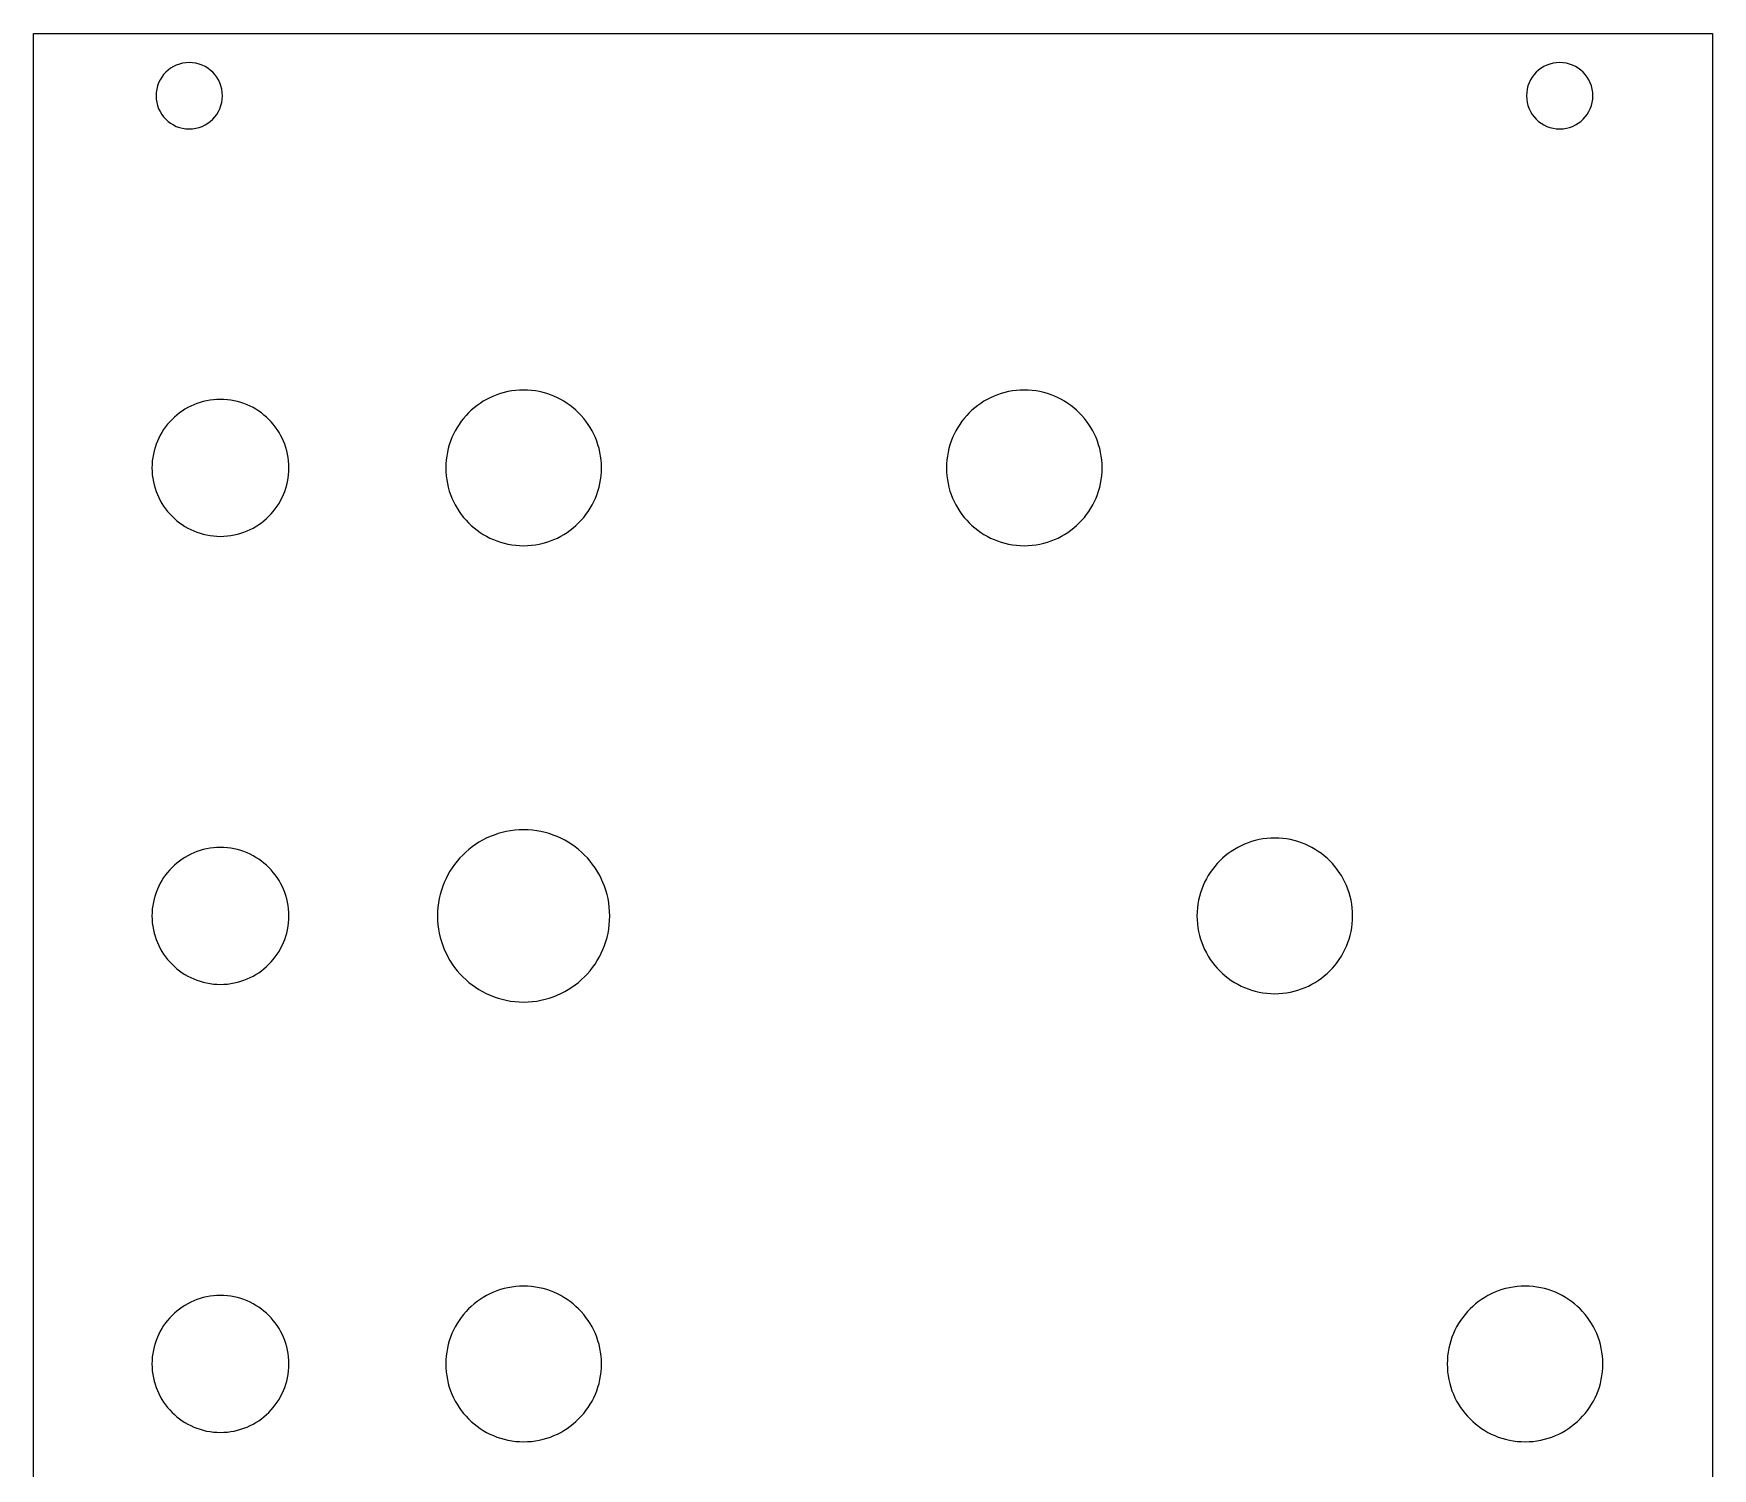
# Model space of a CAD drawing. Extents: x 63 to 144, y 84 to 213.
# Drawn here: x 62.7 to 143.6, y 143.4 to 212.6 of the extents above; entities that cross this region are included whole.
import ezdxf

# ---------------------------------------------------------------- set-up
doc = ezdxf.new("R2010")
doc.units = 0
doc.layers.add('Edge.Cuts', color=7, linetype='CONTINUOUS')

msp = doc.modelspace()

# ---------------------------------------------------------------- linework, layer by layer
at = {"layer": 'Edge.Cuts', "color": 1}
for points in [[(143.640172, 84.080501), (62.740314, 84.080501), (62.740314, 212.580194), (143.640172, 212.580194)], [(68.639797, 209.582291), (68.64806, 209.418689), (68.67231, 209.259812), (68.711744, 209.106462), (68.765557, 208.959445), (68.832944, 208.819569), (68.913101, 208.687631), (69.005221, 208.564441), (69.108504, 208.450804), (69.222144, 208.347518), (69.345334, 208.255398), (69.477272, 208.17524), (69.617148, 208.107852), (69.764164, 208.05404), (69.917513, 208.014606), (70.076393, 207.990357), (70.239993, 207.982095), (70.403534, 207.990357), (70.562357, 208.014606), (70.715657, 208.05404), (70.862634, 208.107852), (71.002478, 208.17524), (71.134385, 208.255398), (71.257554, 208.347518), (71.371173, 208.450804), (71.474441, 208.564441), (71.566551, 208.687631), (71.646702, 208.819569), (71.714082, 208.959445), (71.767891, 209.106462), (71.807325, 209.259812), (71.831575, 209.418689), (71.839837, 209.582291), (71.831575, 209.745892), (71.807325, 209.904769), (71.767891, 210.05812), (71.714082, 210.205136), (71.646702, 210.345012), (71.566551, 210.47695), (71.474441, 210.60014), (71.371173, 210.713777), (71.257554, 210.817063), (71.134385, 210.909183), (71.002478, 210.989341), (70.862634, 211.056729), (70.715657, 211.110541), (70.562357, 211.149975), (70.403534, 211.174225), (70.239993, 211.182487), (70.076393, 211.174225), (69.917513, 211.149975), (69.764164, 211.110541), (69.617148, 211.056729), (69.477272, 210.989341), (69.345334, 210.909183), (69.222144, 210.817063), (69.108507, 210.713777), (69.005221, 210.60014), (68.913101, 210.47695), (68.832944, 210.345012), (68.765557, 210.205136), (68.711744, 210.05812), (68.67231, 209.904769), (68.64806, 209.745892)], [(134.681122, 209.582291), (134.689384, 209.418689), (134.713634, 209.259812), (134.753069, 209.106462), (134.806881, 208.959445), (134.874269, 208.819569), (134.954425, 208.687631), (135.046546, 208.564441), (135.149828, 208.450804), (135.263468, 208.347518), (135.386658, 208.255398), (135.518597, 208.17524), (135.658473, 208.107852), (135.805489, 208.05404), (135.958837, 208.014606), (136.117718, 207.990357), (136.281318, 207.982095), (136.444915, 207.990357), (136.603781, 208.014606), (136.757112, 208.05404), (136.904107, 208.107852), (137.043958, 208.17524), (137.175865, 208.255398), (137.299023, 208.347518), (137.412627, 208.450804), (137.515878, 208.564441), (137.607971, 208.687631), (137.688097, 208.819569), (137.755456, 208.959445), (137.809247, 209.106462), (137.848663, 209.259812), (137.872903, 209.418689), (137.881161, 209.582291), (137.872903, 209.745892), (137.848663, 209.904769), (137.809247, 210.05812), (137.755456, 210.205136), (137.688097, 210.345012), (137.607971, 210.47695), (137.515878, 210.60014), (137.412631, 210.713777), (137.299023, 210.817063), (137.175865, 210.909183), (137.043958, 210.989341), (136.904107, 211.056729), (136.757112, 211.110541), (136.603781, 211.149975), (136.444915, 211.174225), (136.281318, 211.182487), (136.117718, 211.174225), (135.958837, 211.149975), (135.805489, 211.110541), (135.658473, 211.056729), (135.518597, 210.989341), (135.386658, 210.909183), (135.263468, 210.817063), (135.149832, 210.713777), (135.046546, 210.60014), (134.954425, 210.47695), (134.874269, 210.345012), (134.806881, 210.205136), (134.753069, 210.05812), (134.713634, 209.904769), (134.689384, 209.745892)], [(82.605035, 191.651742), (82.609914, 191.458729), (82.624395, 191.268253), (82.648242, 191.080554), (82.681219, 190.895861), (82.723091, 190.71441), (82.773622, 190.536442), (82.832577, 190.362187), (82.89972, 190.191884), (82.974816, 190.025769), (83.057627, 189.86407), (83.14792, 189.707031), (83.245459, 189.554882), (83.350008, 189.407862), (83.461334, 189.266205), (83.579197, 189.130146), (83.703364, 188.999918), (83.833595, 188.875762), (83.969661, 188.757906), (84.111326, 188.646595), (84.258349, 188.542056), (84.410498, 188.444527), (84.56754, 188.354245), (84.729232, 188.271445), (84.895344, 188.196359), (85.06564, 188.129226), (85.239884, 188.070281), (85.417842, 188.019763), (85.599271, 187.977888), (85.783947, 187.944939), (85.971624, 187.921091), (86.162085, 187.906592), (86.355054, 187.901724), (86.547987, 187.906592), (86.738416, 187.921091), (86.926094, 187.944939), (87.110737, 187.977888), (87.292135, 188.019763), (87.470076, 188.070281), (87.644312, 188.129226), (87.814598, 188.196359), (87.98072, 188.271445), (88.142398, 188.354245), (88.299454, 188.444527), (88.451607, 188.542056), (88.598644, 188.646595), (88.740284, 188.757906), (88.876385, 188.875762), (89.006631, 188.999918), (89.130773, 189.130146), (89.248671, 189.266205), (89.360007, 189.407862), (89.46457, 189.554882), (89.562113, 189.707031), (89.652424, 189.86407), (89.735221, 190.025769), (89.810327, 190.191884), (89.877496, 190.362187), (89.936445, 190.536442), (89.986998, 190.71441), (90.028872, 190.895861), (90.061857, 191.080554), (90.085705, 191.268253), (90.100204, 191.458729), (90.105072, 191.651742), (90.100204, 191.844693), (90.085705, 192.035115), (90.061857, 192.222768), (90.028872, 192.407422), (89.986998, 192.588838), (89.936445, 192.766778), (89.877496, 192.941015), (89.810327, 193.1113), (89.735221, 193.277409), (89.652424, 193.439101), (89.562113, 193.596139), (89.46457, 193.748292), (89.360007, 193.895319), (89.248671, 194.036987), (89.130773, 194.17306), (89.006631, 194.303302), (88.876385, 194.427476), (88.740284, 194.545349), (88.598644, 194.656682), (88.451607, 194.761245), (88.299454, 194.858795), (88.142398, 194.949099), (87.98072, 195.03192), (87.814598, 195.107026), (87.644312, 195.174181), (87.470076, 195.233133), (87.292135, 195.283686), (87.110737, 195.325561), (86.926094, 195.358546), (86.738416, 195.382393), (86.547987, 195.396892), (86.355054, 195.401761), (86.162085, 195.396892), (85.971624, 195.382393), (85.783947, 195.358546), (85.599271, 195.325561), (85.417842, 195.283686), (85.239884, 195.233133), (85.06564, 195.174181), (84.895344, 195.107026), (84.729232, 195.03192), (84.56754, 194.949099), (84.410498, 194.858795), (84.258349, 194.761245), (84.111326, 194.656682), (83.969661, 194.545349), (83.833595, 194.427476), (83.703364, 194.303302), (83.579197, 194.17306), (83.461334, 194.036987), (83.350008, 193.895319), (83.245459, 193.748292), (83.14792, 193.596139), (83.057627, 193.439101), (82.974816, 193.277409), (82.89972, 193.1113), (82.832577, 192.941015), (82.773622, 192.766778), (82.723091, 192.588838), (82.681219, 192.407422), (82.648242, 192.222768), (82.624395, 192.035115), (82.609914, 191.844693)], [(106.730538, 191.651742), (106.735418, 191.458729), (106.749902, 191.268253), (106.773753, 191.080554), (106.806737, 190.895861), (106.848617, 190.71441), (106.899157, 190.536442), (106.958123, 190.362187), (107.025277, 190.191884), (107.100386, 190.025769), (107.183211, 189.86407), (107.273518, 189.707031), (107.371075, 189.554882), (107.475638, 189.407862), (107.586978, 189.266205), (107.704858, 189.130146), (107.829043, 188.999918), (107.959292, 188.875762), (108.095375, 188.757906), (108.237054, 188.646595), (108.384095, 188.542056), (108.536258, 188.444527), (108.693311, 188.354245), (108.85502, 188.271445), (109.021146, 188.196359), (109.191453, 188.129226), (109.365707, 188.070281), (109.543673, 188.019763), (109.725113, 187.977888), (109.909791, 187.944939), (110.097476, 187.921091), (110.28794, 187.906592), (110.480909, 187.901724), (110.673878, 187.906592), (110.864342, 187.921091), (111.05202, 187.944939), (111.236698, 187.977888), (111.418131, 188.019763), (111.596072, 188.070281), (111.770309, 188.129226), (111.940629, 188.196359), (112.106717, 188.271445), (112.26843, 188.354245), (112.425451, 188.444527), (112.577603, 188.542056), (112.724641, 188.646595), (112.866316, 188.757906), (113.002382, 188.875762), (113.132592, 188.999918), (113.256769, 189.130146), (113.374632, 189.266205), (113.485969, 189.407862), (113.590496, 189.554882), (113.688039, 189.707031), (113.77835, 189.86407), (113.861147, 190.025769), (113.936253, 190.191884), (114.003386, 190.362187), (114.062335, 190.536442), (114.112888, 190.71441), (114.154728, 190.895861), (114.187712, 191.080554), (114.21156, 191.268253), (114.226059, 191.458729), (114.230928, 191.651742), (114.226059, 191.844693), (114.21156, 192.035115), (114.187712, 192.222768), (114.154728, 192.407422), (114.112888, 192.588838), (114.062335, 192.766778), (114.003386, 192.941015), (113.936253, 193.1113), (113.861147, 193.277409), (113.77835, 193.439101), (113.688039, 193.596139), (113.590496, 193.748292), (113.485969, 193.895319), (113.374632, 194.036987), (113.256769, 194.17306), (113.132592, 194.303302), (113.002382, 194.427476), (112.866316, 194.545349), (112.724641, 194.656682), (112.577603, 194.761245), (112.425451, 194.858795), (112.26843, 194.949099), (112.106717, 195.03192), (111.940629, 195.107026), (111.770309, 195.174181), (111.596072, 195.233133), (111.418131, 195.283686), (111.236698, 195.325561), (111.05202, 195.358546), (110.864342, 195.382393), (110.673878, 195.396892), (110.480909, 195.401761), (110.28794, 195.396892), (110.097476, 195.382393), (109.909791, 195.358546), (109.725113, 195.325561), (109.543673, 195.283686), (109.365707, 195.233133), (109.191453, 195.174181), (109.021146, 195.107026), (108.85502, 195.03192), (108.693311, 194.949099), (108.536258, 194.858795), (108.384095, 194.761245), (108.237054, 194.656682), (108.095375, 194.545349), (107.959292, 194.427476), (107.829043, 194.303302), (107.704858, 194.17306), (107.586978, 194.036987), (107.475638, 193.895319), (107.371075, 193.748292), (107.273518, 193.596139), (107.183211, 193.439101), (107.100386, 193.277409), (107.025277, 193.1113), (106.958123, 192.941015), (106.899157, 192.766778), (106.848617, 192.588838), (106.806737, 192.407422), (106.773753, 192.222768), (106.749902, 192.035115), (106.735418, 191.844693)], [(68.444799, 191.651742), (68.449093, 191.481902), (68.461837, 191.314295), (68.482822, 191.149127), (68.511842, 190.98661), (68.54869, 190.826943), (68.593157, 190.670338), (68.645038, 190.517004), (68.704124, 190.367144), (68.770207, 190.220967), (68.843081, 190.078682), (68.922541, 189.940492), (69.008375, 189.806606), (69.100375, 189.677232), (69.198338, 189.552579), (69.302054, 189.43285), (69.41132, 189.318254), (69.525923, 189.208999), (69.645659, 189.105293), (69.770316, 189.007341), (69.899694, 188.915347), (70.03358, 188.829523), (70.171769, 188.750078), (70.314055, 188.677216), (70.460224, 188.61114), (70.610077, 188.552064), (70.763401, 188.500196), (70.919992, 188.455735), (71.079641, 188.418895), (71.24214, 188.389882), (71.407286, 188.368899), (71.574865, 188.35616), (71.744675, 188.351867), (71.914516, 188.35616), (72.082106, 188.368899), (72.247276, 188.389882), (72.4098, 188.418895), (72.569467, 188.455735), (72.726065, 188.500196), (72.879417, 188.552064), (73.029276, 188.61114), (73.175467, 188.677216), (73.317742, 188.750078), (73.455925, 188.829523), (73.589804, 188.915347), (73.719167, 189.007341), (73.843838, 189.105293), (73.963571, 189.208999), (74.078153, 189.318257), (74.187408, 189.43285), (74.291124, 189.552579), (74.38909, 189.677232), (74.481059, 189.806606), (74.56689, 189.940492), (74.646335, 190.078682), (74.719219, 190.220967), (74.785259, 190.367144), (74.844349, 190.517004), (74.896207, 190.670338), (74.940692, 190.826943), (74.977522, 190.98661), (75.00652, 191.149127), (75.027511, 191.314295), (75.040246, 191.481902), (75.04455, 191.651742), (75.040246, 191.821551), (75.027511, 191.989131), (75.00652, 192.154276), (74.977522, 192.316776), (74.940692, 192.476425), (74.896207, 192.633016), (74.844349, 192.78634), (74.785259, 192.936192), (74.719219, 193.082362), (74.646335, 193.224647), (74.56689, 193.362837), (74.481059, 193.496723), (74.38909, 193.6261), (74.291124, 193.750758), (74.187408, 193.870494), (74.078153, 193.985097), (73.963571, 194.094362), (73.843838, 194.198079), (73.719167, 194.296041), (73.589804, 194.388042), (73.455925, 194.473876), (73.317742, 194.553336), (73.175467, 194.626209), (73.029276, 194.692295), (72.879417, 194.751378), (72.726065, 194.803261), (72.569467, 194.847728), (72.4098, 194.884576), (72.247276, 194.913595), (72.082106, 194.934582), (71.914516, 194.947324), (71.744675, 194.951617), (71.574865, 194.947324), (71.407286, 194.934582), (71.24214, 194.913595), (71.079641, 194.884576), (70.919992, 194.847728), (70.763401, 194.803261), (70.610077, 194.751378), (70.460224, 194.692295), (70.314055, 194.626209), (70.171769, 194.553336), (70.03358, 194.473876), (69.899694, 194.388042), (69.770316, 194.296041), (69.645659, 194.198079), (69.525923, 194.094362), (69.41132, 193.985097), (69.302054, 193.870494), (69.198338, 193.750758), (69.100375, 193.6261), (69.008375, 193.496723), (68.922541, 193.362837), (68.843081, 193.224647), (68.770207, 193.082362), (68.704124, 192.936192), (68.645038, 192.78634), (68.593157, 192.633016), (68.54869, 192.476425), (68.511842, 192.316776), (68.482822, 192.154276), (68.461837, 191.989131), (68.449093, 191.821551)], [(82.204985, 170.061213), (82.210386, 169.847685), (82.226416, 169.63696), (82.252813, 169.429294), (82.289316, 169.224955), (82.335665, 169.024197), (82.391599, 168.827284), (82.456857, 168.634477), (82.531177, 168.446034), (82.614298, 168.26222), (82.705964, 168.083295), (82.805909, 167.909517), (82.913869, 167.741151), (83.029591, 167.578453), (83.152812, 167.421686), (83.283265, 167.271111), (83.4207, 167.126991), (83.564845, 166.989584), (83.715445, 166.859152), (83.872237, 166.735955), (84.034962, 166.620251), (84.203361, 166.512312), (84.377167, 166.41237), (84.556123, 166.320719), (84.739969, 166.23764), (84.928441, 166.16331), (85.121279, 166.098082), (85.318224, 166.042166), (85.519014, 165.995812), (85.723388, 165.959299), (85.931085, 165.932911), (86.141834, 165.916895), (86.355405, 165.911498), (86.568941, 165.916895), (86.779655, 165.932911), (86.987335, 165.959299), (87.191663, 165.995812), (87.392428, 166.042166), (87.589349, 166.098082), (87.782141, 166.16331), (87.970595, 166.23764), (88.154391, 166.320719), (88.33332, 166.41237), (88.507098, 166.512312), (88.675478, 166.620251), (88.838179, 166.735955), (88.994918, 166.859152), (89.145518, 166.989584), (89.289627, 167.126991), (89.427034, 167.271111), (89.557456, 167.421686), (89.680681, 167.578453), (89.796356, 167.741151), (89.904306, 167.909517), (90.004248, 168.083295), (90.095899, 168.26222), (90.178978, 168.446034), (90.253308, 168.634477), (90.318536, 168.827284), (90.374452, 169.024197), (90.420806, 169.224955), (90.457319, 169.429294), (90.483707, 169.63696), (90.499723, 169.847685), (90.50512, 170.061213), (90.499723, 170.274803), (90.483707, 170.485586), (90.457319, 170.693301), (90.420806, 170.897689), (90.374452, 171.098486), (90.318536, 171.295438), (90.253308, 171.488276), (90.178978, 171.676744), (90.095899, 171.860579), (90.004248, 172.039525), (89.904306, 172.213317), (89.796356, 172.381698), (89.680681, 172.544406), (89.557456, 172.701176), (89.427034, 172.851752), (89.289627, 172.995875), (89.145518, 173.133282), (88.994918, 173.263711), (88.838179, 173.386904), (88.675478, 173.502601), (88.507098, 173.610536), (88.33332, 173.710443), (88.154391, 173.802094), (87.970595, 173.885208), (87.782141, 173.959503), (87.589349, 174.024732), (87.392428, 174.080647), (87.191663, 174.126966), (86.987335, 174.163479), (86.779655, 174.189867), (86.568941, 174.205883), (86.355405, 174.21128), (86.141834, 174.205883), (85.931085, 174.189867), (85.723388, 174.163479), (85.519014, 174.126966), (85.318224, 174.080647), (85.121279, 174.024732), (84.928441, 173.959503), (84.739969, 173.885208), (84.556123, 173.802094), (84.377167, 173.710443), (84.203361, 173.610536), (84.034962, 173.502601), (83.872237, 173.386904), (83.715445, 173.263711), (83.564845, 173.133282), (83.420697, 172.995875), (83.283265, 172.851752), (83.152812, 172.701176), (83.029591, 172.544406), (82.913869, 172.381698), (82.805909, 172.213317), (82.705964, 172.039525), (82.614298, 171.860579), (82.531177, 171.676744), (82.456857, 171.488276), (82.391599, 171.295438), (82.335665, 171.098486), (82.289316, 170.897689), (82.252813, 170.693301), (82.226416, 170.485586), (82.210386, 170.274803)], [(68.444799, 170.061213), (68.449093, 169.891405), (68.461837, 169.723828), (68.482822, 169.558689), (68.511842, 169.396196), (68.54869, 169.236554), (68.593157, 169.079974), (68.645038, 168.926657), (68.704124, 168.776819), (68.770207, 168.63066), (68.843081, 168.488388), (68.922541, 168.350216), (69.008375, 168.216345), (69.100375, 168.086981), (69.198338, 167.962338), (69.302054, 167.84262), (69.41132, 167.728034), (69.525923, 167.618786), (69.645659, 167.515088), (69.770316, 167.417139), (69.899694, 167.325153), (70.03358, 167.239332), (70.171769, 167.159891), (70.314055, 167.087032), (70.460224, 167.02096), (70.610077, 166.961884), (70.763401, 166.910015), (70.919992, 166.865558), (71.079641, 166.828718), (71.24214, 166.799705), (71.407286, 166.778722), (71.574865, 166.765983), (71.744675, 166.76169), (71.914516, 166.765983), (72.082106, 166.778722), (72.247276, 166.799705), (72.4098, 166.828718), (72.569467, 166.865558), (72.726065, 166.910015), (72.879417, 166.961884), (73.029276, 167.02096), (73.175467, 167.087032), (73.317742, 167.159891), (73.455925, 167.239332), (73.589804, 167.325153), (73.719167, 167.417139), (73.843838, 167.515088), (73.963571, 167.618786), (74.078153, 167.728034), (74.187408, 167.84262), (74.291124, 167.962338), (74.38909, 168.086981), (74.481059, 168.216345), (74.56689, 168.350216), (74.646335, 168.488388), (74.719219, 168.63066), (74.785259, 168.776819), (74.844349, 168.926657), (74.896207, 169.079974), (74.940692, 169.236554), (74.977522, 169.396196), (75.00652, 169.558689), (75.027511, 169.723828), (75.040246, 169.891405), (75.04455, 170.061213), (75.040246, 170.231052), (75.027511, 170.39866), (75.00652, 170.563828), (74.977522, 170.726345), (74.940692, 170.886012), (74.896207, 171.042617), (74.844349, 171.195951), (74.785259, 171.345811), (74.719219, 171.491987), (74.646335, 171.634273), (74.56689, 171.772463), (74.481059, 171.906349), (74.38909, 172.035723), (74.291124, 172.160376), (74.187408, 172.280105), (74.078153, 172.394701), (73.963571, 172.503956), (73.843838, 172.607662), (73.719167, 172.705614), (73.589804, 172.797608), (73.455925, 172.883431), (73.317742, 172.962877), (73.175467, 173.035739), (73.029276, 173.101814), (72.879417, 173.16089), (72.726065, 173.212759), (72.569467, 173.25722), (72.4098, 173.29406), (72.247276, 173.323072), (72.082106, 173.344056), (71.914516, 173.356794), (71.744675, 173.361088), (71.574865, 173.356794), (71.407286, 173.344056), (71.24214, 173.323072), (71.079641, 173.29406), (70.919992, 173.25722), (70.763401, 173.212759), (70.610077, 173.16089), (70.460224, 173.101814), (70.314055, 173.035739), (70.171769, 172.962877), (70.03358, 172.883431), (69.899694, 172.797608), (69.770316, 172.705614), (69.645659, 172.607662), (69.525923, 172.503956), (69.41132, 172.394701), (69.302054, 172.280105), (69.198338, 172.160376), (69.100375, 172.035723), (69.008375, 171.906349), (68.922541, 171.772463), (68.843081, 171.634273), (68.770207, 171.491987), (68.704124, 171.345811), (68.645038, 171.195951), (68.593157, 171.042617), (68.54869, 170.886012), (68.511842, 170.726345), (68.482822, 170.563828), (68.461837, 170.39866), (68.449093, 170.231052)], [(118.801094, 170.061213), (118.805974, 169.868262), (118.820454, 169.677839), (118.844301, 169.490187), (118.877278, 169.305533), (118.91915, 169.124117), (118.969681, 168.946176), (119.028636, 168.77194), (119.095779, 168.601655), (119.170875, 168.435546), (119.253686, 168.273854), (119.343979, 168.116816), (119.441518, 167.964663), (119.546067, 167.817636), (119.657393, 167.675968), (119.775256, 167.539895), (119.899423, 167.409653), (120.029654, 167.285479), (120.16572, 167.167606), (120.307385, 167.056273), (120.454408, 166.95171), (120.606557, 166.85416), (120.763599, 166.763856), (120.925291, 166.681035), (121.091403, 166.605929), (121.261699, 166.538774), (121.435943, 166.479821), (121.613901, 166.429269), (121.795331, 166.387394), (121.980006, 166.354409), (122.167683, 166.330562), (122.358144, 166.316062), (122.551113, 166.311194), (122.744117, 166.316062), (122.934617, 166.330562), (123.122294, 166.354409), (123.307008, 166.387394), (123.488476, 166.429269), (123.666452, 166.479821), (123.840724, 166.538774), (124.011009, 166.605929), (124.177167, 166.681035), (124.33888, 166.763856), (124.495937, 166.85416), (124.648089, 166.95171), (124.795127, 167.056273), (124.936802, 167.167606), (125.072868, 167.285479), (125.203113, 167.409653), (125.327291, 167.539895), (125.445153, 167.675968), (125.55649, 167.817636), (125.661053, 167.964663), (125.758596, 168.116816), (125.848871, 168.273854), (125.931703, 168.435546), (126.00681, 168.601655), (126.073943, 168.77194), (126.132892, 168.946176), (126.18341, 169.124117), (126.225284, 169.305533), (126.258269, 169.490187), (126.282117, 169.677839), (126.296616, 169.868262), (126.301484, 170.061213), (126.296616, 170.254195), (126.282117, 170.444642), (126.258269, 170.63232), (126.225284, 170.816995), (126.18341, 170.998424), (126.132892, 171.176383), (126.073943, 171.350626), (126.00681, 171.520922), (125.931703, 171.687034), (125.848871, 171.848726), (125.758596, 172.005768), (125.661053, 172.157917), (125.55649, 172.304941), (125.445153, 172.446605), (125.327291, 172.582671), (125.203113, 172.712906), (125.072868, 172.837069), (124.936802, 172.954932), (124.795127, 173.066258), (124.648089, 173.170807), (124.495937, 173.268346), (124.33888, 173.358639), (124.177167, 173.44145), (124.011009, 173.516546), (123.840724, 173.58369), (123.666452, 173.642639), (123.488476, 173.693192), (123.307008, 173.735031), (123.122294, 173.768016), (122.934617, 173.791864), (122.744117, 173.806363), (122.551113, 173.811231), (122.358144, 173.806363), (122.167683, 173.791864), (121.980006, 173.768016), (121.795331, 173.735031), (121.613901, 173.693192), (121.435943, 173.642639), (121.261699, 173.58369), (121.091403, 173.516546), (120.925291, 173.44145), (120.763599, 173.358639), (120.606557, 173.268346), (120.454408, 173.170807), (120.307385, 173.066258), (120.16572, 172.954932), (120.029654, 172.837069), (119.899423, 172.712906), (119.775256, 172.582671), (119.657393, 172.446605), (119.546067, 172.304941), (119.441518, 172.157917), (119.343979, 172.005768), (119.253686, 171.848726), (119.170875, 171.687034), (119.095779, 171.520922), (119.028636, 171.350626), (118.969681, 171.176383), (118.91915, 170.998424), (118.877278, 170.816995), (118.844301, 170.63232), (118.820454, 170.444642), (118.805974, 170.254195)], [(82.605035, 148.470418), (82.609914, 148.277436), (82.624395, 148.086989), (82.648242, 147.899311), (82.681219, 147.714636), (82.723091, 147.533207), (82.773622, 147.355248), (82.832577, 147.181005), (82.89972, 147.010709), (82.974816, 146.844597), (83.057627, 146.682905), (83.14792, 146.525863), (83.245459, 146.373713), (83.350008, 146.22669), (83.461334, 146.085026), (83.579197, 145.94896), (83.703364, 145.818725), (83.833595, 145.694562), (83.969661, 145.576699), (84.111326, 145.465373), (84.258349, 145.360824), (84.410498, 145.263285), (84.56754, 145.172991), (84.729232, 145.090181), (84.895344, 145.015085), (85.06564, 144.947941), (85.239884, 144.888992), (85.417842, 144.838439), (85.599271, 144.7966), (85.783947, 144.763615), (85.971624, 144.739767), (86.162085, 144.725268), (86.355054, 144.7204), (86.547987, 144.725268), (86.738416, 144.739767), (86.926094, 144.763615), (87.110737, 144.7966), (87.292135, 144.838439), (87.470076, 144.888992), (87.644312, 144.947941), (87.814598, 145.015085), (87.98072, 145.090181), (88.142398, 145.172991), (88.299454, 145.263285), (88.451607, 145.360824), (88.598644, 145.465373), (88.740284, 145.576699), (88.876385, 145.694562), (89.006631, 145.818725), (89.130773, 145.94896), (89.248671, 146.085026), (89.360007, 146.22669), (89.46457, 146.373713), (89.562113, 146.525863), (89.652424, 146.682905), (89.735221, 146.844597), (89.810327, 147.010709), (89.877496, 147.181005), (89.936445, 147.355248), (89.986998, 147.533207), (90.028872, 147.714636), (90.061857, 147.899311), (90.085705, 148.086989), (90.100204, 148.277436), (90.105072, 148.470418), (90.100204, 148.6634), (90.085705, 148.853848), (90.061857, 149.041525), (90.028872, 149.226201), (89.986998, 149.40763), (89.936445, 149.585588), (89.877496, 149.759832), (89.810327, 149.930128), (89.735221, 150.09624), (89.652424, 150.257932), (89.562113, 150.414974), (89.46457, 150.567123), (89.360007, 150.714146), (89.248671, 150.855811), (89.130773, 150.991877), (89.006631, 151.122112), (88.876385, 151.246275), (88.740284, 151.364138), (88.598644, 151.475464), (88.451607, 151.580013), (88.299454, 151.677552), (88.142398, 151.767845), (87.98072, 151.850656), (87.814598, 151.925752), (87.644312, 151.992896), (87.470076, 152.051845), (87.292135, 152.102398), (87.110737, 152.144237), (86.926094, 152.177222), (86.738416, 152.201069), (86.547987, 152.215568), (86.355054, 152.220437), (86.162085, 152.215568), (85.971624, 152.201069), (85.783947, 152.177222), (85.599271, 152.144237), (85.417842, 152.102398), (85.239884, 152.051845), (85.06564, 151.992896), (84.895344, 151.925752), (84.729232, 151.850656), (84.56754, 151.767845), (84.410498, 151.677552), (84.258349, 151.580013), (84.111326, 151.475464), (83.969661, 151.364138), (83.833595, 151.246275), (83.703364, 151.122112), (83.579197, 150.991877), (83.461334, 150.855811), (83.350008, 150.714146), (83.245459, 150.567123), (83.14792, 150.414974), (83.057627, 150.257932), (82.974816, 150.09624), (82.89972, 149.930128), (82.832577, 149.759832), (82.773622, 149.585588), (82.723091, 149.40763), (82.681219, 149.226201), (82.648242, 149.041525), (82.624395, 148.853848), (82.609914, 148.6634)], [(130.861332, 148.470418), (130.866213, 148.277468), (130.8807, 148.087052), (130.904556, 147.8994), (130.937545, 147.714753), (130.979432, 147.533348), (131.02998, 147.355414), (131.088953, 147.181192), (131.156116, 147.010913), (131.231233, 146.844819), (131.314065, 146.683141), (131.404383, 146.526117), (131.501943, 146.373982), (131.606513, 146.226969), (131.717857, 146.085318), (131.835741, 145.949259), (131.959925, 145.819035), (132.090174, 145.694875), (132.226251, 145.57702), (132.367926, 145.465701), (132.514956, 145.361159), (132.667109, 145.263623), (132.824148, 145.173334), (132.985836, 145.090523), (133.151941, 145.015431), (133.322223, 144.94829), (133.496445, 144.889345), (133.674372, 144.838792), (133.855773, 144.796952), (134.040406, 144.763968), (134.228037, 144.74012), (134.418417, 144.725621), (134.611351, 144.720753), (134.804284, 144.725621), (134.994713, 144.74012), (135.182391, 144.763968), (135.367034, 144.796952), (135.548432, 144.838792), (135.726373, 144.889345), (135.900609, 144.94829), (136.070894, 145.015431), (136.237017, 145.090523), (136.398695, 145.173334), (136.555751, 145.263623), (136.707904, 145.361159), (136.854941, 145.465701), (136.996581, 145.57702), (137.132682, 145.694875), (137.262928, 145.819035), (137.38707, 145.949259), (137.504968, 146.085318), (137.616304, 146.226969), (137.720867, 146.373982), (137.81841, 146.526117), (137.908721, 146.683141), (137.991518, 146.844819), (138.066624, 147.010913), (138.133793, 147.181192), (138.192742, 147.355414), (138.243295, 147.533348), (138.285169, 147.714753), (138.318154, 147.8994), (138.342002, 148.087052), (138.356501, 148.277468), (138.361369, 148.470418), (138.356501, 148.6634), (138.342002, 148.853848), (138.318154, 149.041525), (138.285169, 149.226201), (138.243295, 149.40763), (138.192742, 149.585588), (138.133793, 149.759832), (138.066624, 149.930128), (137.991518, 150.09624), (137.908721, 150.257932), (137.81841, 150.414974), (137.720867, 150.567123), (137.616304, 150.714146), (137.504968, 150.855811), (137.38707, 150.991877), (137.262928, 151.122112), (137.132682, 151.246275), (136.996581, 151.364138), (136.854941, 151.475464), (136.707904, 151.580013), (136.555751, 151.677552), (136.398695, 151.767845), (136.237017, 151.850656), (136.070894, 151.925752), (135.900609, 151.992896), (135.726373, 152.051845), (135.548432, 152.102398), (135.367034, 152.144237), (135.182391, 152.177222), (134.994713, 152.201069), (134.804284, 152.215568), (134.611351, 152.220437), (134.418417, 152.215568), (134.228037, 152.201069), (134.040406, 152.177222), (133.855773, 152.144237), (133.674372, 152.102398), (133.496445, 152.051845), (133.322223, 151.992896), (133.151941, 151.925752), (132.985836, 151.850656), (132.824148, 151.767845), (132.667109, 151.677552), (132.514956, 151.580013), (132.367926, 151.475464), (132.226251, 151.364138), (132.090174, 151.246275), (131.959925, 151.122112), (131.835741, 150.991877), (131.717857, 150.855811), (131.606513, 150.714146), (131.501943, 150.567123), (131.404383, 150.414974), (131.314065, 150.257932), (131.231233, 150.09624), (131.156116, 149.930128), (131.088953, 149.759832), (131.02998, 149.585588), (130.979432, 149.40763), (130.937545, 149.226201), (130.904556, 149.041525), (130.8807, 148.853848), (130.866213, 148.6634)], [(68.444799, 148.470418), (68.449093, 148.300642), (68.461837, 148.133092), (68.482822, 147.967976), (68.511842, 147.805501), (68.54869, 147.645876), (68.593157, 147.48931), (68.645038, 147.336004), (68.704124, 147.186173), (68.770207, 147.040017), (68.843081, 146.897749), (68.922541, 146.759577), (69.008375, 146.625706), (69.100375, 146.496339), (69.198338, 146.371692), (69.302054, 146.251967), (69.41132, 146.137371), (69.525923, 146.028116), (69.645659, 145.924406), (69.770316, 145.826447), (69.899694, 145.73445), (70.03358, 145.648623), (70.171769, 145.569167), (70.314055, 145.496297), (70.460224, 145.430215), (70.610077, 145.371132), (70.763401, 145.319253), (70.919992, 145.274785), (71.079641, 145.237938), (71.24214, 145.208918), (71.407286, 145.187932), (71.574865, 145.175189), (71.744675, 145.170896), (71.914516, 145.175189), (72.082106, 145.187932), (72.247276, 145.208918), (72.4098, 145.237938), (72.569467, 145.274785), (72.726065, 145.319253), (72.879417, 145.371132), (73.029276, 145.430215), (73.175467, 145.496297), (73.317742, 145.569167), (73.455925, 145.648623), (73.589804, 145.73445), (73.719167, 145.826447), (73.843838, 145.924406), (73.963571, 146.028116), (74.078153, 146.137371), (74.187408, 146.251967), (74.291124, 146.371692), (74.38909, 146.496339), (74.481059, 146.625706), (74.56689, 146.759577), (74.646335, 146.897749), (74.719219, 147.040017), (74.785259, 147.186173), (74.844349, 147.336004), (74.896207, 147.48931), (74.940692, 147.645876), (74.977522, 147.805501), (75.00652, 147.967976), (75.027511, 148.133092), (75.040246, 148.300642), (75.04455, 148.470418), (75.040246, 148.640258), (75.027511, 148.807865), (75.00652, 148.973034), (74.977522, 149.135551), (74.940692, 149.295218), (74.896207, 149.451823), (74.844349, 149.605157), (74.785259, 149.755017), (74.719219, 149.901193), (74.646335, 150.043479), (74.56689, 150.181669), (74.481059, 150.315554), (74.38909, 150.444928), (74.291124, 150.569582), (74.187408, 150.689311), (74.078153, 150.803907), (73.963571, 150.913162), (73.843838, 151.016868), (73.719167, 151.11482), (73.589804, 151.206814), (73.455925, 151.292637), (73.317742, 151.372082), (73.175467, 151.444945), (73.029276, 151.51102), (72.879417, 151.570096), (72.726065, 151.621965), (72.569467, 151.666425), (72.4098, 151.703266), (72.247276, 151.732278), (72.082106, 151.753261), (71.914516, 151.766), (71.744675, 151.770293), (71.574865, 151.766), (71.407286, 151.753261), (71.24214, 151.732278), (71.079641, 151.703266), (70.919992, 151.666425), (70.763401, 151.621965), (70.610077, 151.570096), (70.460224, 151.51102), (70.314055, 151.444945), (70.171769, 151.372082), (70.03358, 151.292637), (69.899694, 151.206814), (69.770316, 151.11482), (69.645659, 151.016868), (69.525923, 150.913162), (69.41132, 150.803907), (69.302054, 150.689311), (69.198338, 150.569582), (69.100375, 150.444928), (69.008375, 150.315554), (68.922541, 150.181669), (68.843081, 150.043479), (68.770207, 149.901193), (68.704124, 149.755017), (68.645038, 149.605157), (68.593157, 149.451823), (68.54869, 149.295218), (68.511842, 149.135551), (68.482822, 148.973034), (68.461837, 148.807865), (68.449093, 148.640258)]]:
    msp.add_lwpolyline(points, close=True, dxfattribs=at)

doc.saveas('drawing.dxf')
